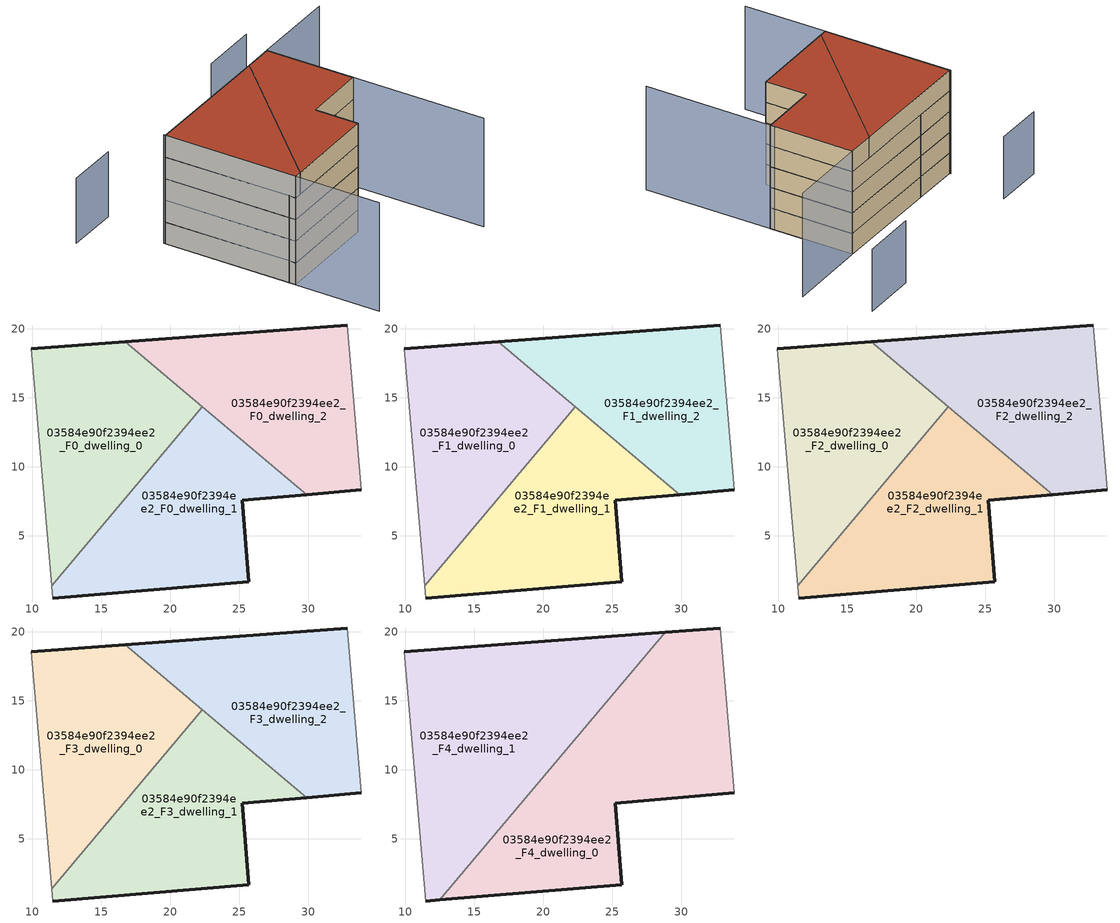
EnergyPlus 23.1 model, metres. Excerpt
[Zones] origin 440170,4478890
03584e90f2394ee2_F0_dwelling_0
 floor ground (EU_floor_Construction): 11.4,1.39 22.33,14.35 16.75,19.04 9.94,18.53 z0
 wall outside (EU_wall_Construction): 9.94,18.53 16.75,19.04 z0:3
 wall adiabatic (EU_wall_Construction): 11.4,1.39 9.94,18.53 z0:3
 wall to 03584e90f2394ee2_F0_dwelling_1 (EU_wall_Construction): 22.33,14.35 11.4,1.39 z0:3
 wall to 03584e90f2394ee2_F0_dwelling_2 (EU_wall_Construction): 16.75,19.04 22.33,14.35 z0:3
03584e90f2394ee2_F0_dwelling_1
 floor ground (EU_floor_Construction): 25.68,1.68 25.2,7.58 29.87,7.99 22.33,14.35 11.4,1.39 11.48,0.5 z0
 wall outside (EU_wall_Construction): 29.87,7.99 25.2,7.58 25.68,1.68 11.48,0.5 z0:3
 wall adiabatic (EU_wall_Construction): 11.48,0.5 11.4,1.39 z0:3
 wall to 03584e90f2394ee2_F0_dwelling_2 (EU_wall_Construction): 22.33,14.35 29.87,7.99 z0:3
03584e90f2394ee2_F0_dwelling_2
 floor ground (EU_floor_Construction): 33.83,8.33 32.81,20.26 16.75,19.04 29.87,7.99 z0
 wall outside (EU_wall_Construction): 16.75,19.04 32.81,20.26 / 33.83,8.33 29.87,7.99 z0:3
 wall adiabatic (EU_wall_Construction): 32.81,20.26 33.83,8.33 z0:3
03584e90f2394ee2_F1_dwelling_0
 floor to 03584e90f2394ee2_F0_dwelling_0 (EU_floor_Construction): 11.4,1.39 22.33,14.35 16.75,19.04 9.94,18.53 z3
 wall outside (EU_wall_Construction): 9.94,18.53 16.75,19.04 z3:6
 wall adiabatic (EU_wall_Construction): 11.4,1.39 9.94,18.53 z3:6
 wall to 03584e90f2394ee2_F1_dwelling_1 (EU_wall_Construction): 22.33,14.35 11.4,1.39 z3:6
 wall to 03584e90f2394ee2_F1_dwelling_2 (EU_wall_Construction): 16.75,19.04 22.33,14.35 z3:6
03584e90f2394ee2_F1_dwelling_1
 floor to 03584e90f2394ee2_F0_dwelling_1 (EU_floor_Construction): 25.68,1.68 25.2,7.58 29.87,7.99 22.33,14.35 11.4,1.39 11.48,0.5 z3
 wall outside (EU_wall_Construction): 29.87,7.99 25.2,7.58 25.68,1.68 11.48,0.5 z3:6
 wall adiabatic (EU_wall_Construction): 11.48,0.5 11.4,1.39 z3:6
 wall to 03584e90f2394ee2_F1_dwelling_2 (EU_wall_Construction): 22.33,14.35 29.87,7.99 z3:6
03584e90f2394ee2_F1_dwelling_2
 floor to 03584e90f2394ee2_F0_dwelling_2 (EU_floor_Construction): 33.83,8.33 32.81,20.26 16.75,19.04 29.87,7.99 z3
 wall outside (EU_wall_Construction): 16.75,19.04 32.81,20.26 / 33.83,8.33 29.87,7.99 z3:6
 wall adiabatic (EU_wall_Construction): 32.81,20.26 33.83,8.33 z3:6
03584e90f2394ee2_F2_dwelling_0
 floor to 03584e90f2394ee2_F1_dwelling_0 (EU_floor_Construction): 11.4,1.39 22.33,14.35 16.75,19.04 9.94,18.53 z6
 wall outside (EU_wall_Construction): 9.94,18.53 16.75,19.04 z6:9
 wall adiabatic (EU_wall_Construction): 11.4,1.39 9.94,18.53 z6:9
 wall to 03584e90f2394ee2_F2_dwelling_1 (EU_wall_Construction): 22.33,14.35 11.4,1.39 z6:9
 wall to 03584e90f2394ee2_F2_dwelling_2 (EU_wall_Construction): 16.75,19.04 22.33,14.35 z6:9
03584e90f2394ee2_F2_dwelling_1
 floor to 03584e90f2394ee2_F1_dwelling_1 (EU_floor_Construction): 25.68,1.68 25.2,7.58 29.87,7.99 22.33,14.35 11.4,1.39 11.48,0.5 z6
 wall outside (EU_wall_Construction): 29.87,7.99 25.2,7.58 25.68,1.68 11.48,0.5 z6:9
 wall adiabatic (EU_wall_Construction): 11.48,0.5 11.4,1.39 z6:9
 wall to 03584e90f2394ee2_F2_dwelling_2 (EU_wall_Construction): 22.33,14.35 29.87,7.99 z6:9
03584e90f2394ee2_F2_dwelling_2
 floor to 03584e90f2394ee2_F1_dwelling_2 (EU_floor_Construction): 33.83,8.33 32.81,20.26 16.75,19.04 29.87,7.99 z6
 wall outside (EU_wall_Construction): 16.75,19.04 32.81,20.26 / 33.83,8.33 29.87,7.99 z6:9
 wall adiabatic (EU_wall_Construction): 32.81,20.26 33.83,8.33 z6:9
03584e90f2394ee2_F3_dwelling_0
 floor to 03584e90f2394ee2_F2_dwelling_0 (EU_floor_Construction): 11.4,1.39 22.33,14.35 16.75,19.04 9.94,18.53 z9
 wall outside (EU_wall_Construction): 9.94,18.53 16.75,19.04 z9:12
 wall adiabatic (EU_wall_Construction): 11.4,1.39 9.94,18.53 z9:12
 wall to 03584e90f2394ee2_F3_dwelling_1 (EU_wall_Construction): 22.33,14.35 11.4,1.39 z9:12
 wall to 03584e90f2394ee2_F3_dwelling_2 (EU_wall_Construction): 16.75,19.04 22.33,14.35 z9:12
03584e90f2394ee2_F3_dwelling_1
 floor to 03584e90f2394ee2_F2_dwelling_1 (EU_floor_Construction): 25.68,1.68 25.2,7.58 29.87,7.99 22.33,14.35 11.4,1.39 11.48,0.5 z9
 wall outside (EU_wall_Construction): 29.87,7.99 25.2,7.58 25.68,1.68 11.48,0.5 z9:12
 wall adiabatic (EU_wall_Construction): 11.48,0.5 11.4,1.39 z9:12
 wall to 03584e90f2394ee2_F3_dwelling_2 (EU_wall_Construction): 22.33,14.35 29.87,7.99 z9:12
03584e90f2394ee2_F3_dwelling_2
 floor to 03584e90f2394ee2_F2_dwelling_2 (EU_floor_Construction): 33.83,8.33 32.81,20.26 16.75,19.04 29.87,7.99 z9
 wall outside (EU_wall_Construction): 16.75,19.04 32.81,20.26 / 33.83,8.33 29.87,7.99 z9:12
 wall adiabatic (EU_wall_Construction): 32.81,20.26 33.83,8.33 z9:12
03584e90f2394ee2_F4_dwelling_0
 floor to 03584e90f2394ee2_F3_dwelling_2 (EU_floor_Construction): 33.83,8.33 32.81,20.26 28.84,19.96 23.37,13.47 29.87,7.99 z12
 floor to 03584e90f2394ee2_F3_dwelling_1 (EU_floor_Construction): 25.68,1.68 25.2,7.58 29.87,7.99 23.37,13.47 12.51,0.58 z12
 wall outside (EU_wall_Construction): 28.84,19.96 32.81,20.26 / 33.83,8.33 25.2,7.58 25.68,1.68 12.51,0.58 z12:15
 wall adiabatic (EU_wall_Construction): 32.81,20.26 33.83,8.33 z12:15
 wall to 03584e90f2394ee2_F4_dwelling_1 (EU_wall_Construction): 12.51,0.58 28.84,19.96 z12:15
 roof outside (EU_roof_Construction): 32.81,20.26 33.83,8.33 25.2,7.58 25.68,1.68 12.51,0.58 28.84,19.96 z15
03584e90f2394ee2_F4_dwelling_1
 floor to 03584e90f2394ee2_F3_dwelling_0 (EU_floor_Construction): 11.4,1.39 22.33,14.35 16.75,19.04 9.94,18.53 z12
 floor to 03584e90f2394ee2_F3_dwelling_2 (EU_floor_Construction): 23.37,13.47 28.84,19.96 16.75,19.04 z12
 floor to 03584e90f2394ee2_F3_dwelling_1 (EU_floor_Construction): 12.51,0.58 23.37,13.47 22.33,14.35 11.4,1.39 11.48,0.5 z12
 wall outside (EU_wall_Construction): 12.51,0.58 11.48,0.5 / 9.94,18.53 28.84,19.96 z12:15
 wall adiabatic (EU_wall_Construction): 11.48,0.5 9.94,18.53 z12:15
 roof outside (EU_roof_Construction): 28.84,19.96 12.51,0.58 11.48,0.5 9.94,18.53 z15
shading: 9.92,18.72 12.46,-11.09 / 35.37,-9.66 32.81,20.26 / 32.81,20.26 44.66,21.28 z0:15; 10.93,27.58 3.85,27.09 / 42.37,30.29 34.45,29.65 z0:9
[Building]
EU S2 Campaign: North Axis=0; Terrain=City; Solar Distribution=FullExterior
[Site:Location]
Madrid: Latitude=40.5; Longitude=-3.5; Time Zone=1; Elevation=609
[SizingPeriod:WeatherFileDays]
AnnualSizingPeriod: Begin Month=1; Begin Day of Month=1; End Month=12; End Day of Month=31; Day of Week for Start Day=Monday; Use Weather File Daylight Saving Period=No; Use Weather File Rain and Snow Indicators=No
[MATERIAL]
EU_InternalMass_Material: Roughness=MediumRough; Thickness=0.1; Conductivity=1; Density=1800; Specific Heat=900; Thermal Absorptance=0.9; Solar Absorptance=0.7; Visible Absorptance=0.7
[MATERIAL:NOMASS] Roughness=MediumRough; Thermal Absorptance=0.9; Solar Absorptance=0.7; Visible Absorptance=0.7
Name | Thermal Resistance
EU_wall_NoMass | 1.60022
EU_roof_NoMass | 1.57597
EU_floor_NoMass | 0.470652
[CONSTRUCTION]
EU_wall_Construction: EU_wall_NoMass
EU_roof_Construction: EU_roof_NoMass
EU_floor_Construction: EU_floor_NoMass
EU_InternalMass_Construction: EU_InternalMass_Material
[ZONE] Type=1; Multiplier=1; Ceiling Height=autocalculate; Floor Area=autocalculate; Part of Total Floor Area=Yes
Name | Volume
03584e90f2394ee2_F0_dwelling_0; 03584e90f2394ee2_F1_dwelling_0; 03584e90f2394ee2_F2_dwelling_0; 03584e90f2394ee2_F3_dwelling_0 | 361.595
03584e90f2394ee2_F4_dwelling_0 | 542.383
03584e90f2394ee2_F0_dwelling_1; 03584e90f2394ee2_F1_dwelling_1; 03584e90f2394ee2_F2_dwelling_1; 03584e90f2394ee2_F3_dwelling_1 | 361.588
03584e90f2394ee2_F4_dwelling_1 | 542.38
03584e90f2394ee2_F0_dwelling_2; 03584e90f2394ee2_F1_dwelling_2; 03584e90f2394ee2_F2_dwelling_2; 03584e90f2394ee2_F3_dwelling_2 | 361.606
[INTERNALMASS] Construction=EU_InternalMass_Construction
Name | Zone or ZoneList | Surface Area
03584e90f2394ee2_F0_dwelling_0_EU_InternalMass | 03584e90f2394ee2_F0_dwelling_0 | 120.532
03584e90f2394ee2_F0_dwelling_1_EU_InternalMass | 03584e90f2394ee2_F0_dwelling_1 | 120.53
03584e90f2394ee2_F0_dwelling_2_EU_InternalMass | 03584e90f2394ee2_F0_dwelling_2 | 120.535
03584e90f2394ee2_F1_dwelling_0_EU_InternalMass | 03584e90f2394ee2_F1_dwelling_0 | 120.532
03584e90f2394ee2_F1_dwelling_1_EU_InternalMass | 03584e90f2394ee2_F1_dwelling_1 | 120.53
03584e90f2394ee2_F1_dwelling_2_EU_InternalMass | 03584e90f2394ee2_F1_dwelling_2 | 120.535
03584e90f2394ee2_F2_dwelling_0_EU_InternalMass | 03584e90f2394ee2_F2_dwelling_0 | 120.532
03584e90f2394ee2_F2_dwelling_1_EU_InternalMass | 03584e90f2394ee2_F2_dwelling_1 | 120.53
03584e90f2394ee2_F2_dwelling_2_EU_InternalMass | 03584e90f2394ee2_F2_dwelling_2 | 120.535
03584e90f2394ee2_F3_dwelling_0_EU_InternalMass | 03584e90f2394ee2_F3_dwelling_0 | 120.532
03584e90f2394ee2_F3_dwelling_1_EU_InternalMass | 03584e90f2394ee2_F3_dwelling_1 | 120.53
03584e90f2394ee2_F3_dwelling_2_EU_InternalMass | 03584e90f2394ee2_F3_dwelling_2 | 120.535
03584e90f2394ee2_F4_dwelling_0_EU_InternalMass | 03584e90f2394ee2_F4_dwelling_0 | 180.796
03584e90f2394ee2_F4_dwelling_1_EU_InternalMass | 03584e90f2394ee2_F4_dwelling_1 | 180.794
[OTHEREQUIPMENT] Fuel Type=Electricity; Design Level Calculation Method=Watts/Area; Power per Zone Floor Area=1; Fraction Latent=0; Fraction Radiant=0; Fraction Lost=0; Carbon Dioxide Generation Rate=0; EndUse Subcategory=EU_Step8_InternalGains
Name | Zone or ZoneList or Space or SpaceList | Schedule
EU_Step8_InternalGain_03584e90f2394ee2_F0_dwelling_0_f000 | 03584e90f2394ee2_F0_dwelling_0 | EU_Step8_GainSchedule_03584e90f2394ee2_F0_dwelling_0_f000
EU_Step8_InternalGain_03584e90f2394ee2_F0_dwelling_1_f000 | 03584e90f2394ee2_F0_dwelling_1 | EU_Step8_GainSchedule_03584e90f2394ee2_F0_dwelling_1_f000
EU_Step8_InternalGain_03584e90f2394ee2_F0_dwelling_2_f000 | 03584e90f2394ee2_F0_dwelling_2 | EU_Step8_GainSchedule_03584e90f2394ee2_F0_dwelling_2_f000
EU_Step8_InternalGain_03584e90f2394ee2_F1_dwelling_0_f000 | 03584e90f2394ee2_F1_dwelling_0 | EU_Step8_GainSchedule_03584e90f2394ee2_F1_dwelling_0_f000
EU_Step8_InternalGain_03584e90f2394ee2_F1_dwelling_1_f000 | 03584e90f2394ee2_F1_dwelling_1 | EU_Step8_GainSchedule_03584e90f2394ee2_F1_dwelling_1_f000
EU_Step8_InternalGain_03584e90f2394ee2_F1_dwelling_2_f000 | 03584e90f2394ee2_F1_dwelling_2 | EU_Step8_GainSchedule_03584e90f2394ee2_F1_dwelling_2_f000
EU_Step8_InternalGain_03584e90f2394ee2_F2_dwelling_0_f000 | 03584e90f2394ee2_F2_dwelling_0 | EU_Step8_GainSchedule_03584e90f2394ee2_F2_dwelling_0_f000
EU_Step8_InternalGain_03584e90f2394ee2_F2_dwelling_1_f000 | 03584e90f2394ee2_F2_dwelling_1 | EU_Step8_GainSchedule_03584e90f2394ee2_F2_dwelling_1_f000
EU_Step8_InternalGain_03584e90f2394ee2_F2_dwelling_2_f000 | 03584e90f2394ee2_F2_dwelling_2 | EU_Step8_GainSchedule_03584e90f2394ee2_F2_dwelling_2_f000
EU_Step8_InternalGain_03584e90f2394ee2_F3_dwelling_0_f000 | 03584e90f2394ee2_F3_dwelling_0 | EU_Step8_GainSchedule_03584e90f2394ee2_F3_dwelling_0_f000
EU_Step8_InternalGain_03584e90f2394ee2_F3_dwelling_1_f000 | 03584e90f2394ee2_F3_dwelling_1 | EU_Step8_GainSchedule_03584e90f2394ee2_F3_dwelling_1_f000
EU_Step8_InternalGain_03584e90f2394ee2_F3_dwelling_2_f000 | 03584e90f2394ee2_F3_dwelling_2 | EU_Step8_GainSchedule_03584e90f2394ee2_F3_dwelling_2_f000
EU_Step8_InternalGain_03584e90f2394ee2_F4_dwelling_0_f000 | 03584e90f2394ee2_F4_dwelling_0 | EU_Step8_GainSchedule_03584e90f2394ee2_F4_dwelling_0_f000
EU_Step8_InternalGain_03584e90f2394ee2_F4_dwelling_1_f000 | 03584e90f2394ee2_F4_dwelling_1 | EU_Step8_GainSchedule_03584e90f2394ee2_F4_dwelling_1_f000
[ZONEVENTILATION:DESIGNFLOWRATE] Schedule=EU_AlwaysOn; Design Flow Rate Calculation Method=AirChanges/Hour; Air Changes per Hour=0.480704; Ventilation Type=Natural; Fan Pressure Rise=0; Fan Total Efficiency=1; Constant Term Coefficient=1; Temperature Term Coefficient=0; Velocity Term Coefficient=0; Velocity Squared Term Coefficient=0; Minimum Indoor Temperature=-100; Maximum Indoor Temperature=100; Delta Temperature=-100; Minimum Outdoor Temperature=-100; Maximum Outdoor Temperature=100; Maximum Wind Speed=40
Name | Zone or ZoneList or Space or SpaceList
EU_ConstantAir_03584e90f2394ee2_F0_dwelling_0 | 03584e90f2394ee2_F0_dwelling_0
EU_ConstantAir_03584e90f2394ee2_F0_dwelling_1 | 03584e90f2394ee2_F0_dwelling_1
EU_ConstantAir_03584e90f2394ee2_F0_dwelling_2 | 03584e90f2394ee2_F0_dwelling_2
EU_ConstantAir_03584e90f2394ee2_F1_dwelling_0 | 03584e90f2394ee2_F1_dwelling_0
EU_ConstantAir_03584e90f2394ee2_F1_dwelling_1 | 03584e90f2394ee2_F1_dwelling_1
EU_ConstantAir_03584e90f2394ee2_F1_dwelling_2 | 03584e90f2394ee2_F1_dwelling_2
EU_ConstantAir_03584e90f2394ee2_F2_dwelling_0 | 03584e90f2394ee2_F2_dwelling_0
EU_ConstantAir_03584e90f2394ee2_F2_dwelling_1 | 03584e90f2394ee2_F2_dwelling_1
EU_ConstantAir_03584e90f2394ee2_F2_dwelling_2 | 03584e90f2394ee2_F2_dwelling_2
EU_ConstantAir_03584e90f2394ee2_F3_dwelling_0 | 03584e90f2394ee2_F3_dwelling_0
EU_ConstantAir_03584e90f2394ee2_F3_dwelling_1 | 03584e90f2394ee2_F3_dwelling_1
EU_ConstantAir_03584e90f2394ee2_F3_dwelling_2 | 03584e90f2394ee2_F3_dwelling_2
EU_ConstantAir_03584e90f2394ee2_F4_dwelling_0 | 03584e90f2394ee2_F4_dwelling_0
EU_ConstantAir_03584e90f2394ee2_F4_dwelling_1 | 03584e90f2394ee2_F4_dwelling_1
[HVACTEMPLATE:THERMOSTAT] Constant Heating Setpoint=20; Constant Cooling Setpoint=50
EU_HeatOnly_03584e90f2394ee2_F0_dwelling_0; EU_HeatOnly_03584e90f2394ee2_F0_dwelling_1; EU_HeatOnly_03584e90f2394ee2_F0_dwelling_2; EU_HeatOnly_03584e90f2394ee2_F1_dwelling_0; EU_HeatOnly_03584e90f2394ee2_F1_dwelling_1; EU_HeatOnly_03584e90f2394ee2_F1_dwelling_2; EU_HeatOnly_03584e90f2394ee2_F2_dwelling_0; EU_HeatOnly_03584e90f2394ee2_F2_dwelling_1; EU_HeatOnly_03584e90f2394ee2_F2_dwelling_2; EU_HeatOnly_03584e90f2394ee2_F3_dwelling_0; EU_HeatOnly_03584e90f2394ee2_F3_dwelling_1; EU_HeatOnly_03584e90f2394ee2_F3_dwelling_2; EU_HeatOnly_03584e90f2394ee2_F4_dwelling_0; EU_HeatOnly_03584e90f2394ee2_F4_dwelling_1
[HVACTEMPLATE:ZONE:IDEALLOADSAIRSYSTEM] System Availability Schedule=EU_AlwaysOn; Maximum Heating Supply Air Temperature=50; Minimum Cooling Supply Air Temperature=13; Maximum Heating Supply Air Humidity Ratio=0.0156; Minimum Cooling Supply Air Humidity Ratio=0.0077; Heating Limit=NoLimit; Cooling Limit=NoLimit; Heating Availability Schedule=EU_AlwaysOn; Cooling Availability Schedule=EU_CoolingOff; Dehumidification Control Type=ConstantSensibleHeatRatio; Cooling Sensible Heat Ratio=0.7; Dehumidification Setpoint=60; Humidification Control Type=None; Humidification Setpoint=30; Outdoor Air Method=None; Outdoor Air Flow Rate per Person=0.00944; Outdoor Air Flow Rate per Zone Floor Area=0; Outdoor Air Flow Rate per Zone=0; Demand Controlled Ventilation Type=None; Outdoor Air Economizer Type=NoEconomizer; Heat Recovery Type=None; Sensible Heat Recovery Effectiveness=0.7; Latent Heat Recovery Effectiveness=0.65
Name | Template Thermostat
03584e90f2394ee2_F0_dwelling_0 | EU_HeatOnly_03584e90f2394ee2_F0_dwelling_0
03584e90f2394ee2_F0_dwelling_1 | EU_HeatOnly_03584e90f2394ee2_F0_dwelling_1
03584e90f2394ee2_F0_dwelling_2 | EU_HeatOnly_03584e90f2394ee2_F0_dwelling_2
03584e90f2394ee2_F1_dwelling_0 | EU_HeatOnly_03584e90f2394ee2_F1_dwelling_0
03584e90f2394ee2_F1_dwelling_1 | EU_HeatOnly_03584e90f2394ee2_F1_dwelling_1
03584e90f2394ee2_F1_dwelling_2 | EU_HeatOnly_03584e90f2394ee2_F1_dwelling_2
03584e90f2394ee2_F2_dwelling_0 | EU_HeatOnly_03584e90f2394ee2_F2_dwelling_0
03584e90f2394ee2_F2_dwelling_1 | EU_HeatOnly_03584e90f2394ee2_F2_dwelling_1
03584e90f2394ee2_F2_dwelling_2 | EU_HeatOnly_03584e90f2394ee2_F2_dwelling_2
03584e90f2394ee2_F3_dwelling_0 | EU_HeatOnly_03584e90f2394ee2_F3_dwelling_0
03584e90f2394ee2_F3_dwelling_1 | EU_HeatOnly_03584e90f2394ee2_F3_dwelling_1
03584e90f2394ee2_F3_dwelling_2 | EU_HeatOnly_03584e90f2394ee2_F3_dwelling_2
03584e90f2394ee2_F4_dwelling_0 | EU_HeatOnly_03584e90f2394ee2_F4_dwelling_0
03584e90f2394ee2_F4_dwelling_1 | EU_HeatOnly_03584e90f2394ee2_F4_dwelling_1
[SIZING:ZONE] Zone Cooling Design Supply Air Temperature Input Method=SupplyAirTemperature; Zone Cooling Design Supply Air Temperature=13; Zone Heating Design Supply Air Temperature Input Method=SupplyAirTemperature; Zone Heating Design Supply Air Temperature=50; Zone Cooling Design Supply Air Humidity Ratio=0.008; Zone Heating Design Supply Air Humidity Ratio=0.008; Cooling Design Air Flow Method=DesignDay; Cooling Design Air Flow Rate=0; Cooling Minimum Air Flow per Zone Floor Area=0.000762; Cooling Minimum Air Flow=0; Cooling Minimum Air Flow Fraction=0.2; Heating Design Air Flow Method=DesignDay; Heating Design Air Flow Rate=0; Heating Maximum Air Flow per Zone Floor Area=0.002032; Heating Maximum Air Flow=0.141576; Heating Maximum Air Flow Fraction=0.3; Account for Dedicated Outdoor Air System=No; Dedicated Outdoor Air System Control Strategy=NeutralSupplyAir; Dedicated Outdoor Air Low Setpoint Temperature for Design=autosize; Dedicated Outdoor Air High Setpoint Temperature for Design=autosize; Zone Load Sizing Method=Sensible Load Only No Latent Load; Zone Latent Cooling Design Supply Air Humidity Ratio Input Method=HumidityRatioDifference; Zone Cooling Design Supply Air Humidity Ratio Difference=0.005; Zone Latent Heating Design Supply Air Humidity Ratio Input Method=HumidityRatioDifference; Zone Humidification Design Supply Air Humidity Ratio Difference=0.005
03584e90f2394ee2_F0_dwelling_0; 03584e90f2394ee2_F0_dwelling_1; 03584e90f2394ee2_F0_dwelling_2; 03584e90f2394ee2_F1_dwelling_0; 03584e90f2394ee2_F1_dwelling_1; 03584e90f2394ee2_F1_dwelling_2; 03584e90f2394ee2_F2_dwelling_0; 03584e90f2394ee2_F2_dwelling_1; 03584e90f2394ee2_F2_dwelling_2; 03584e90f2394ee2_F3_dwelling_0; 03584e90f2394ee2_F3_dwelling_1; 03584e90f2394ee2_F3_dwelling_2; 03584e90f2394ee2_F4_dwelling_0; 03584e90f2394ee2_F4_dwelling_1
[SCHEDULE:CONSTANT]
Name | Hourly Value
EU_AlwaysOn | 1
EU_CoolingOff | 0
[SCHEDULE:FILE] Column Number=1; Rows to Skip at Top=0; Number of Hours of Data=8760; Column Separator=Comma; Interpolate to Timestep=No; Minutes per Item=60; Adjust Schedule for Daylight Savings=Yes
Name | File
EU_Step8_GainSchedule_03584e90f2394ee2_F0_dwelling_0_f000 | ../../schedules/03584e90f2394ee2/03584e90f2394ee2_F0_dwelling_0_f000_gain.csv
EU_Step8_GainSchedule_03584e90f2394ee2_F0_dwelling_1_f000 | ../../schedules/03584e90f2394ee2/03584e90f2394ee2_F0_dwelling_1_f000_gain.csv
EU_Step8_GainSchedule_03584e90f2394ee2_F0_dwelling_2_f000 | ../../schedules/03584e90f2394ee2/03584e90f2394ee2_F0_dwelling_2_f000_gain.csv
EU_Step8_GainSchedule_03584e90f2394ee2_F1_dwelling_0_f000 | ../../schedules/03584e90f2394ee2/03584e90f2394ee2_F1_dwelling_0_f000_gain.csv
EU_Step8_GainSchedule_03584e90f2394ee2_F1_dwelling_1_f000 | ../../schedules/03584e90f2394ee2/03584e90f2394ee2_F1_dwelling_1_f000_gain.csv
EU_Step8_GainSchedule_03584e90f2394ee2_F1_dwelling_2_f000 | ../../schedules/03584e90f2394ee2/03584e90f2394ee2_F1_dwelling_2_f000_gain.csv
EU_Step8_GainSchedule_03584e90f2394ee2_F2_dwelling_0_f000 | ../../schedules/03584e90f2394ee2/03584e90f2394ee2_F2_dwelling_0_f000_gain.csv
EU_Step8_GainSchedule_03584e90f2394ee2_F2_dwelling_1_f000 | ../../schedules/03584e90f2394ee2/03584e90f2394ee2_F2_dwelling_1_f000_gain.csv
EU_Step8_GainSchedule_03584e90f2394ee2_F2_dwelling_2_f000 | ../../schedules/03584e90f2394ee2/03584e90f2394ee2_F2_dwelling_2_f000_gain.csv
EU_Step8_GainSchedule_03584e90f2394ee2_F3_dwelling_0_f000 | ../../schedules/03584e90f2394ee2/03584e90f2394ee2_F3_dwelling_0_f000_gain.csv
EU_Step8_GainSchedule_03584e90f2394ee2_F3_dwelling_1_f000 | ../../schedules/03584e90f2394ee2/03584e90f2394ee2_F3_dwelling_1_f000_gain.csv
EU_Step8_GainSchedule_03584e90f2394ee2_F3_dwelling_2_f000 | ../../schedules/03584e90f2394ee2/03584e90f2394ee2_F3_dwelling_2_f000_gain.csv
EU_Step8_GainSchedule_03584e90f2394ee2_F4_dwelling_0_f000 | ../../schedules/03584e90f2394ee2/03584e90f2394ee2_F4_dwelling_0_f000_gain.csv
EU_Step8_GainSchedule_03584e90f2394ee2_F4_dwelling_1_f000 | ../../schedules/03584e90f2394ee2/03584e90f2394ee2_F4_dwelling_1_f000_gain.csv
